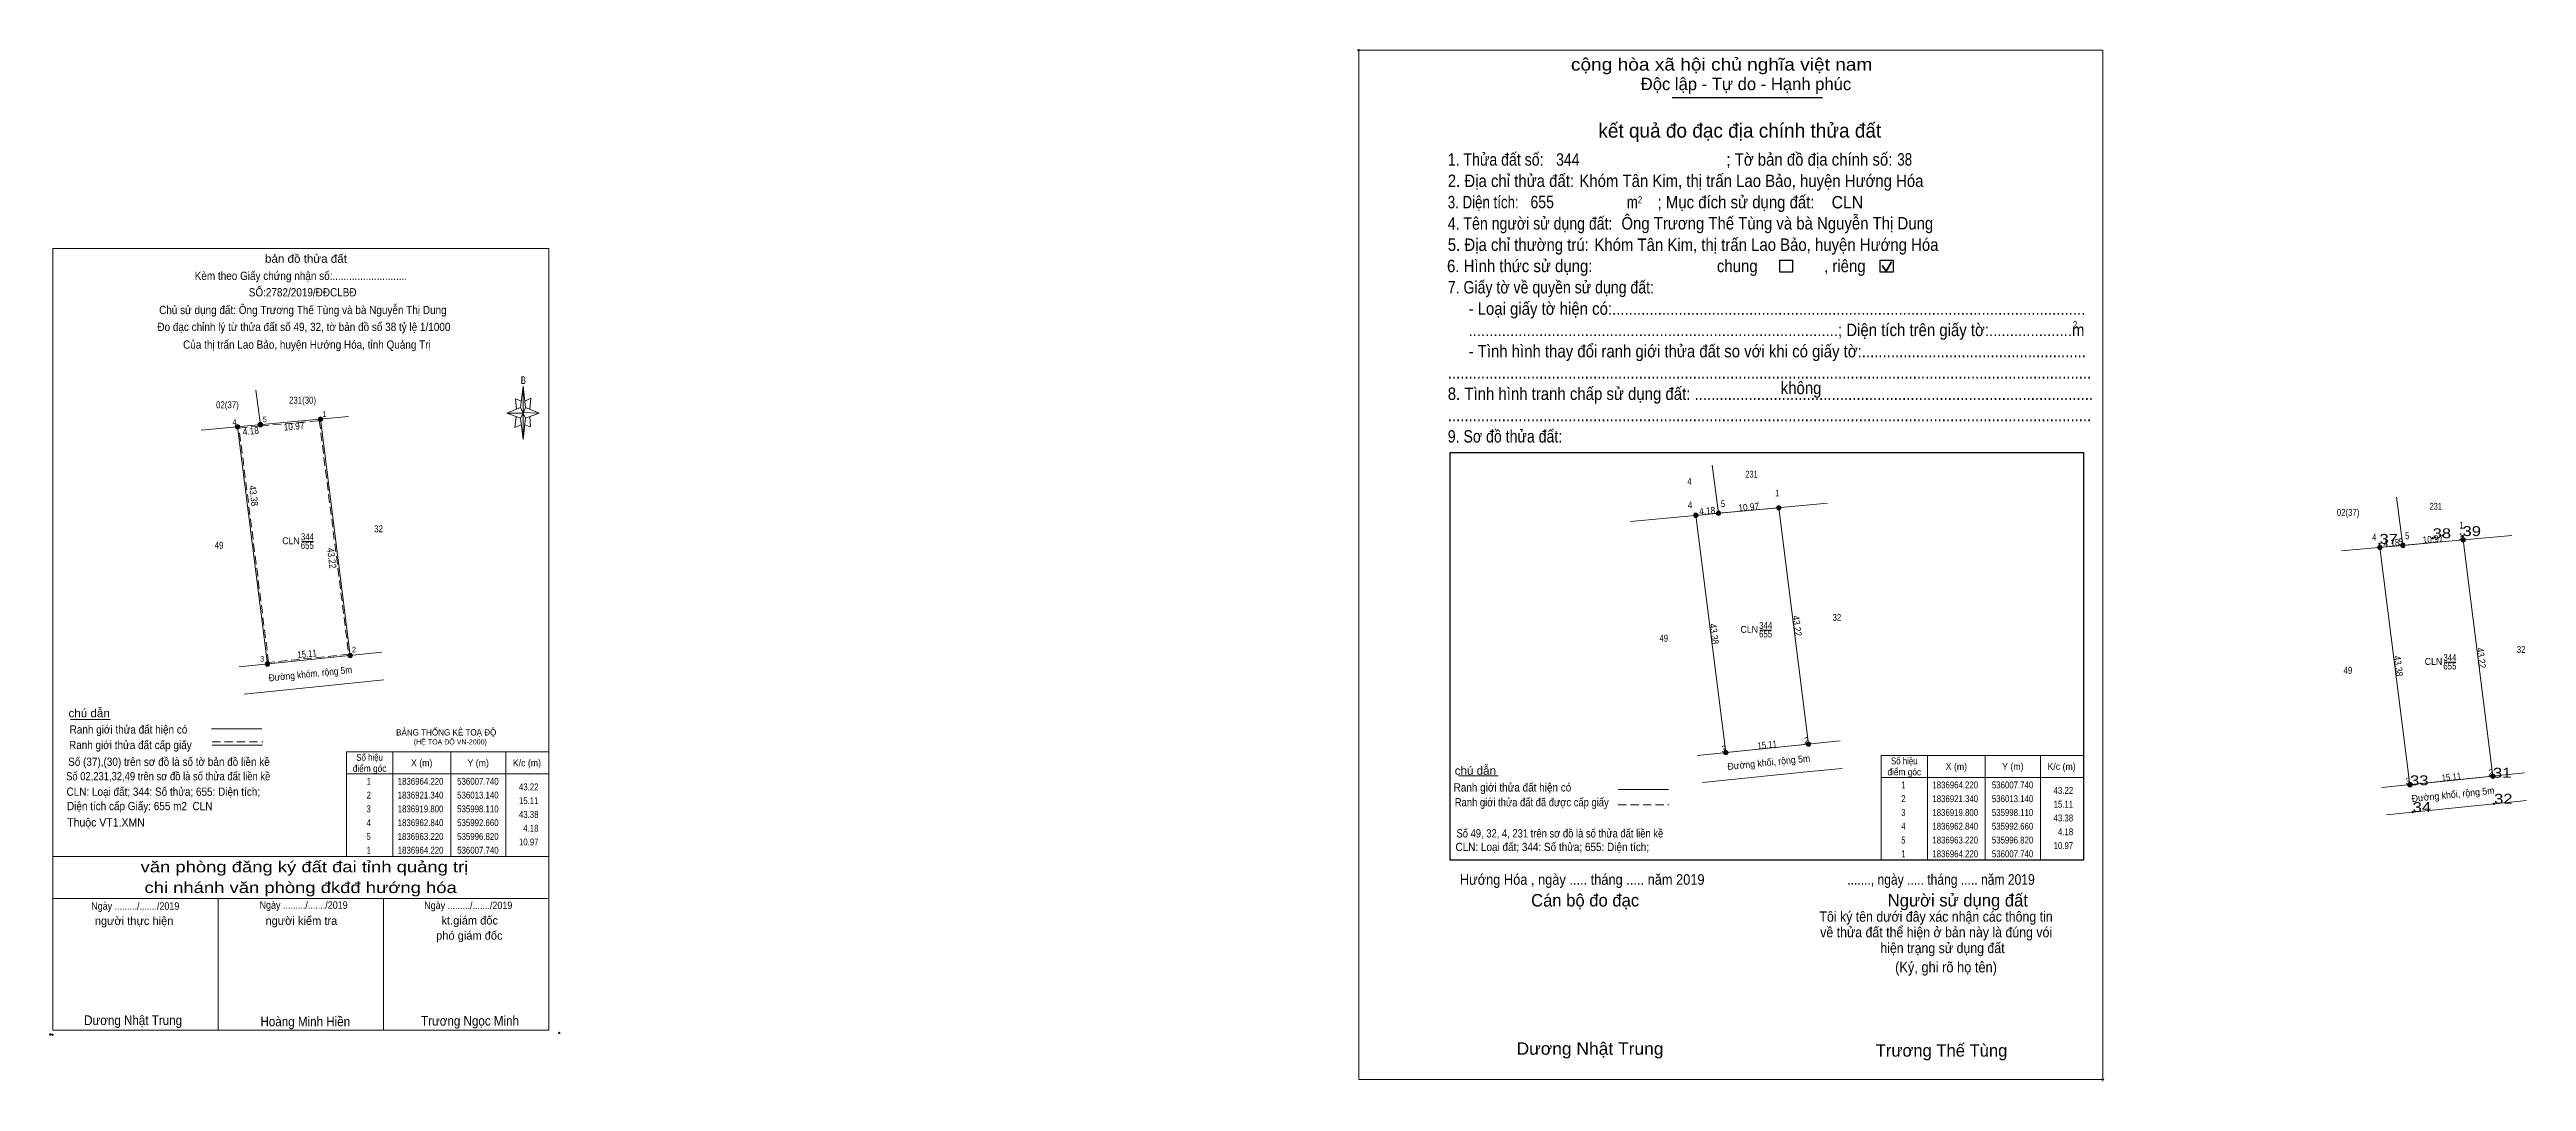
# Model space of a CAD drawing. Header units: metres. Extents: x 535570 to 536019, y 1836866 to 1837053.
import ezdxf
from ezdxf.enums import TextEntityAlignment as Align

# ---------------------------------------------------------------- set-up
doc = ezdxf.new("R2010")
doc.units = ezdxf.units.M
doc.header["$LTSCALE"] = 0.5
doc.header["$PDMODE"] = 32
doc.header["$PDSIZE"] = 0.25
doc.linetypes.add('MEDIUM_DASHED', pattern=[4.5, 3, -1.5])
for name, color, linetype, lineweight in [('1', 7, 'Continuous', 13), ('10', 7, 'Continuous', 13), ('17', 7, 'Continuous', 13), ('2', 7, 'Continuous', 25), ('36', 7, 'Continuous', 13), ('5', 7, 'Continuous', 13), ('6', 7, 'Continuous', 13), ('63', 7, 'Continuous', 13)]:
    doc.layers.add(name, color=color, linetype=linetype, lineweight=lineweight)
doc.layers.add('12', color=7, linetype='Continuous')
doc.layers.add('7', color=7, linetype='Continuous')

msp = doc.modelspace()

# ---------------------------------------------------------------- hatches: boundary and pattern name
at = {"layer": '63'}
for points in [[(535604.25, 1836984.73, 1), (535603.45, 1836984.73, 1)], [(535608.41, 1836985.11, 1), (535607.61, 1836985.11, 1)], [(535619.33, 1836986.11, 1), (535618.53, 1836986.11, 1)], [(535873.05, 1836969.04, 1), (535872.25, 1836969.04, 1)], [(535883.97, 1836970.04, 1), (535883.17, 1836970.04, 1)], [(535868.89, 1836968.66, 1), (535868.09, 1836968.66, 1)], [(535993.06, 1836962.84, 1), (535992.26, 1836962.84, 1)], [(535997.22, 1836963.22, 1), (535996.42, 1836963.22, 1)], [(536008.14, 1836964.22, 1), (536007.34, 1836964.22, 1)], [(535624.73, 1836943.23, 1), (535623.93, 1836943.23, 1)], [(535609.7, 1836941.69, 1), (535608.9, 1836941.69, 1)], [(535874.34, 1836925.62, 1), (535873.54, 1836925.62, 1)], [(535889.37, 1836927.16, 1), (535888.57, 1836927.16, 1)], [(535998.51, 1836919.8, 1), (535997.71, 1836919.8, 1)], [(536013.54, 1836921.34, 1), (536012.74, 1836921.34, 1)]]:
    msp.add_hatch(color=256, dxfattribs=at).paths.add_polyline_path(points)

# ---------------------------------------------------------------- linework, layer by layer
at = {"layer": '1', "linetype": 'MEDIUM_DASHED'}
msp.add_lwpolyline([(535618.71, 1836985.84), (535624.05, 1836943.45), (535609.52, 1836941.96), (535604.13, 1836984.5), (535608.03, 1836984.86)], close=True, dxfattribs=at)
at = {"layer": '1'}
for points in [[(535883.57, 1836970.04), (535888.97, 1836927.16), (535873.94, 1836925.62), (535868.49, 1836968.66), (535872.65, 1836969.04)], [(536007.74, 1836964.22), (536013.14, 1836921.34), (535998.11, 1836919.8), (535992.66, 1836962.84), (535996.82, 1836963.22)]]:
    msp.add_lwpolyline(points, close=True, dxfattribs=at)
at = {"layer": '10'}
for p, q in [((535609.3, 1836941.69), (535603.85, 1836984.73)), ((535618.93, 1836986.11), (535624.33, 1836943.23)), ((535883.57, 1836970.04), (535888.97, 1836927.16)), ((535873.94, 1836925.62), (535868.49, 1836968.66)), ((535998.11, 1836919.8), (535992.66, 1836962.84)), ((536007.74, 1836964.22), (536013.14, 1836921.34)), ((535604.17, 1836941.17), (535630.07, 1836943.81)), ((535868.81, 1836925.1), (535894.71, 1836927.74)), ((535992.98, 1836919.28), (536018.88, 1836921.92))]:
    msp.add_line(p, q, dxfattribs=at)
for points in [[(535605.07, 1836936.24), (535624.57, 1836938.23), (535630.44, 1836938.8)], [(535869.71, 1836920.17), (535889.21, 1836922.16), (535895.08, 1836922.73)], [(535993.88, 1836914.35), (536013.38, 1836916.34), (536019.25, 1836916.91)]]:
    msp.add_lwpolyline(points, dxfattribs=at)
at = {"layer": '17'}
for p, q in [((535573.53, 1836931.65), (535580.77, 1836931.65)), ((535825.42, 1836921.39), (535832.66, 1836921.39))]:
    msp.add_line(p, q, dxfattribs=at)
at = {"layer": '2'}
for p, q in [((535864.22, 1837044.48), (535891.52, 1837044.48)), ((535823.91, 1836980.09), (535938.84, 1836980.09)), ((535938.84, 1836980.09), (535938.84, 1836906.1))]:
    msp.add_line(p, q, dxfattribs=at)
at = {"layer": '2', "lineweight": 35}
for p, q in [((535903.06, 1837012.96), (535904, 1837014.63)), ((535902.3, 1837013.96), (535903.06, 1837012.96))]:
    msp.add_line(p, q, dxfattribs=at)
at = {"layer": '2', "lineweight": 13}
msp.add_lwpolyline([(535807.35, 1837053.04), (535942.36, 1837053.04), (535942.36, 1836866.31), (535807.35, 1836866.31)], close=True, dxfattribs=at)
at = {"layer": '2'}
for points in [[(535883.75, 1837014.96), (535886.07, 1837014.96), (535886.07, 1837012.79), (535883.75, 1837012.79)], [(535901.99, 1837014.96), (535904.31, 1837014.96), (535904.31, 1837012.79), (535901.99, 1837012.79)]]:
    msp.add_lwpolyline(points, close=True, dxfattribs=at)
msp.add_lwpolyline([(535938.84, 1836906.1), (535823.91, 1836906.1), (535823.91, 1836980.09)], dxfattribs=at)
for p in [(535807.35, 1837053.04), (535942.36, 1836866.31)]:
    msp.add_point(p, dxfattribs=at)
at = {"layer": '36'}
for p, q in [((535608.01, 1836985.11), (535607.17, 1836991.37)), ((535597.27, 1836984.12), (535624.02, 1836986.57)), ((535872.65, 1836969.04), (535871.48, 1836977.78)), ((535856.63, 1836967.57), (535892.43, 1836970.85)), ((535996.82, 1836963.22), (535995.65, 1836971.96)), ((535985.67, 1836962.2), (536016.6, 1836965.03))]:
    msp.add_line(p, q, dxfattribs=at)
at = {"layer": '5'}
for p, q in [((535655.22, 1836988.2), (535655.72, 1836992.1)), ((535655.22, 1836986.3), (535652.72, 1836987.2)), ((535656.12, 1836988.2), (535658.62, 1836987.2)), ((535656.12, 1836986.3), (535655.72, 1836982.4)), ((535657.02, 1836984.7), (535656.02, 1836985.1)), ((535656.92, 1836986.6), (535657.02, 1836984.7)), ((535570.35, 1836906.76), (535660.35, 1836906.76)), ((535570.35, 1836899.16), (535660.15, 1836899.16)), ((535570.35, 1836899.16), (535660.15, 1836899.16)), ((535570.35, 1836899.16), (535660.15, 1836899.16)), ((535600.35, 1836875.26), (535600.35, 1836899.16)), ((535630.35, 1836875.26), (535630.35, 1836899.16))]:
    msp.add_line(p, q, dxfattribs=at)
for points in [[(535570.35, 1837017.06), (535660.35, 1837017.06), (535660.35, 1836875.26), (535570.35, 1836875.26)], [(535655.72, 1836992.1), (535656.12, 1836988.2), (535655.72, 1836987.2)], [(535655.72, 1836987.2), (535652.72, 1836987.2), (535655.22, 1836988.2), (535656.12, 1836986.3), (535658.62, 1836987.2), (535655.72, 1836987.3)], [(535655.72, 1836987.2), (535655.72, 1836982.4), (535655.22, 1836986.3)]]:
    msp.add_lwpolyline(points, close=True, dxfattribs=at)
for points in [[(535655.72, 1836987.2), (535655.22, 1836988.2), (535652.72, 1836987.2)], [(535655.42, 1836989.4), (535654.32, 1836989.8), (535654.52, 1836987.9)], [(535655.72, 1836987.2), (535656.12, 1836986.3), (535658.62, 1836987.2)], [(535656.02, 1836989.4), (535657.12, 1836989.9), (535656.92, 1836987.9)], [(535654.42, 1836986.6), (535654.22, 1836984.6), (535655.32, 1836985.1)], [(535660.35, 1836875.26), (535570.35, 1836875.26), (535570.35, 1836899.16)]]:
    msp.add_lwpolyline(points, dxfattribs=at)
for p in [(535569.88, 1836874.49), (535570.28, 1836874.42)]:
    msp.add_point(p, dxfattribs=at)
at = {"layer": '6'}
for p, q in [((535599.13, 1836929.91), (535608.27, 1836929.91)), ((535599.27, 1836926.98), (535608.41, 1836926.98)), ((535854.44, 1836918.93), (535863.58, 1836918.93))]:
    msp.add_line(p, q, dxfattribs=at)
at = {"layer": '6', "linetype": 'MEDIUM_DASHED'}
for p, q in [((535599.27, 1836927.6), (535608.47, 1836927.6)), ((535854.43, 1836916.12), (535863.63, 1836916.12))]:
    msp.add_line(p, q, dxfattribs=at)
at = {"layer": '6'}
msp.add_point((535662.25, 1836874.76), dxfattribs=at)
at = {"layer": '63'}
for p, q in [((535615.51, 1836963.92), (535617.63, 1836963.92)), ((535880.15, 1836947.85), (535882.27, 1836947.85)), ((536004.32, 1836942.03), (536006.44, 1836942.03)), ((535632.05, 1836925.76), (535632.05, 1836906.76)), ((535642.55, 1836925.76), (535642.55, 1836906.76)), ((535652.55, 1836925.76), (535652.55, 1836906.76)), ((535910.54, 1836925.1), (535910.54, 1836906.1)), ((535921.04, 1836925.1), (535921.04, 1836906.1)), ((535931.04, 1836925.1), (535931.04, 1836906.1)), ((535623.65, 1836921.76), (535660.35, 1836921.76)), ((535902.14, 1836921.1), (535938.84, 1836921.1))]:
    msp.add_line(p, q, dxfattribs=at)
for points in [[(535623.65, 1836925.76), (535660.35, 1836925.76), (535660.35, 1836906.76), (535623.65, 1836906.76)], [(535902.14, 1836925.1), (535938.84, 1836925.1), (535938.84, 1836906.1), (535902.14, 1836906.1)]]:
    msp.add_lwpolyline(points, close=True, dxfattribs=at)
for centre in [(535603.85, 1836984.73), (535608.01, 1836985.11), (535618.93, 1836986.11), (535872.65, 1836969.04), (535883.57, 1836970.04), (535868.49, 1836968.66), (535992.66, 1836962.84), (535996.82, 1836963.22), (536007.74, 1836964.22), (535624.33, 1836943.23), (535609.3, 1836941.69), (535873.94, 1836925.62), (535888.97, 1836927.16), (535998.11, 1836919.8), (536013.14, 1836921.34)]:
    msp.add_circle(centre, 0.4, dxfattribs=at)
at = {"layer": '7'}
for p in [(536007.65, 1836964.9), (535992.58, 1836963.49), (536002.22, 1836964.51), (535998.12, 1836919.69), (536013.17, 1836921.06), (536013.38, 1836916.34), (535998.59, 1836914.83)]:
    msp.add_point(p, dxfattribs=at)

# ---------------------------------------------------------------- texts
at = {"layer": '1'}
for s, width, p in [('344', 0.85, (535616.55, 1836964.14)), ('CLN', 0.95, (535613.565, 1836963.42)), ('655', 0.85, (535616.535, 1836962.59)), ('CLN', 0.95, (535878.205, 1836947.35)), ('344', 0.85, (535881.19, 1836948.07)), ('655', 0.85, (535881.175, 1836946.52)), ('CLN', 0.95, (536002.375, 1836941.53)), ('344', 0.85, (536005.36, 1836942.25)), ('655', 0.85, (536005.345, 1836940.7))]:
    msp.add_text(s, height=1.25, dxfattribs=dict(at, width=width)).set_placement(p, align=Align.CENTER)
for s, height, width, p in [('BẢNG THỐNG KÊ TOẠ ĐỘ ', 1.15, 0.95, (535632.65, 1836928.72)), ('(HỆ TOẠ ĐỘ VN-2000)', 0.93, 0.9, (535635.85, 1836927.1))]:
    msp.add_text(s, height=height, dxfattribs=dict(at, width=width)).set_placement(p)
at = {"layer": '12', "width": 1.25}
for s, p in [('37', (535992.58, 1836963.49)), ('38', (536002.22, 1836964.51)), ('39', (536007.65, 1836964.9)), ('33', (535998.12, 1836919.69)), ('31', (536013.17, 1836921.06)), ('34', (535998.59, 1836914.83)), ('32', (536013.38, 1836916.34))]:
    msp.add_text(s, height=1.8, dxfattribs=at).set_placement(p)
at = {"layer": '2'}
for s, height, width, p in [('cộng hòa xã hội chủ nghĩa việt nam', 2.253, 1.15, (535845.85, 1837049.35)), ('1. Thửa đất số:', 2.253, 0.85, (535823.5, 1837032.1)), ('344', 2.25, 0.85, (535843.15, 1837032.1)), ('; Tờ bản đồ địa chính số:', 2.253, 0.9, (535874.06, 1837032.1)), ('38', 2.25, 0.8, (535905.08, 1837032.12)), ('2. Địa chỉ thửa đất:', 2.253, 0.9, (535823.5, 1837028.23)), ('Khóm Tân Kim, thị trấn Lao Bảo, huyện Hướng Hóa', 2.25, 0.9, (535847.38, 1837028.23)), ('3. Diện tích:', 2.253, 0.8, (535823.5, 1837024.36)), ('655', 2.25, 0.85, (535838.5, 1837024.38)), ('Ông Trương Thế Tùng và bà Nguyễn Thị Dung', 2.25, 0.9, (535855.01, 1837020.52)), ('m', 2.253, 0.8, (535855.98, 1837024.36)), ('2', 1.288, 0.8, (535858, 1837025.27)), ('; Mục đích sử dụng đất:', 2.253, 0.9, (535861.56, 1837024.36)), ('CLN', 2.25, 0.95, (535893.16, 1837024.35)), ('4. Tên người sử dụng đất:', 2.253, 0.85, (535823.5, 1837020.5)), ('5. Địa chỉ thường trú:', 2.253, 0.9, (535823.5, 1837016.64)), ('Khóm Tân Kim, thị trấn Lao Bảo, huyện Hướng Hóa', 2.25, 0.9, (535850.1, 1837016.64)), ('6. Hình thức sử dụng:', 2.253, 0.9, (535823.36, 1837012.78)), ('chung                , riêng', 2.253, 0.9, (535872.34, 1837012.78)), ('7. Giấy tờ về quyền sử dụng đất:', 2.253, 0.85, (535823.5, 1837008.92)), ('     - Loại giấy tờ hiện có:..................................................................................................................', 2.253, 0.9, (535823.5, 1837005.05)), ('     .........................................................................................; Diện tích trên giấy tờ:....................m', 2.253, 0.9, (535823.5, 1837001.18)), ('2', 1.288, 0.8, (535936.95, 1837002.6)), ('     - Tình hình thay đổi ranh giới thửa đất so với khi có giấy tờ:......................................................', 2.253, 0.9, (535823.5, 1836997.32)), ('8. Tình hình tranh chấp sử dụng đất: ................................................................................................', 2.253, 0.9, (535823.5, 1836989.6)), ('...........................................................................................................................................................', 2.253, 0.9, (535823.5, 1836993.46)), ('không', 2.254, 0.9, (535883.92, 1836990.66)), ('9. Sơ đồ thửa đất:', 2.253, 0.85, (535823.5, 1836981.87)), ('...........................................................................................................................................................', 2.253, 0.9, (535823.5, 1836985.74)), ('Hướng Hóa , ngày ..... tháng ..... năm 2019', 1.93, 0.9, (535825.7, 1836901.64)), ('......., ngày ..... tháng ..... năm 2019', 1.93, 0.85, (535896, 1836901.64)), ('(Ký, ghi rõ họ tên)', 1.932, 0.9, (535904.68, 1836885.74)), ('Dương Nhật Trung', 2.25, 1.05, (535835.98, 1836870.8))]:
    msp.add_text(s, height=height, dxfattribs=dict(at, width=width)).set_placement(p)
for s, height, p in [('Độc lập - Tự do - Hạnh phúc', 2.253, (535858.52, 1837045.8)), ('Cán bộ đo đạc', 2.254, (535838.62, 1836897.7)), ('Người sử dụng đất', 2.253, (535903.34, 1836897.7)), ('Trương Thế Tùng', 2.25, (535901.16, 1836870.46))]:
    msp.add_text(s, height=height, dxfattribs=at).set_placement(p)
for s, height, p in [('kết quả đo đạc địa chính thửa đất', 2.576, (535876.495, 1837037.18)), ('.', 0.644, (535942.3486, 1836865.96))]:
    msp.add_text(s, height=height, dxfattribs=at).set_placement(p, align=Align.CENTER)
at = {"layer": '2', "width": 0.9}
for s, p in [('Tôi ký tên dưới đây xác nhận các thông tin', (535912.11, 1836894.94)), ('về thửa đất thể hiện ở bản này là đúng vói', (535912.13, 1836892.1)), ('hiện trạng sử dụng đất', (535913.27, 1836889.24))]:
    msp.add_text(s, height=1.862, dxfattribs=at).set_placement(p, align=Align.CENTER)
at = {"layer": '5'}
for s, height, width, p in [('bản đồ thửa đất', 1.5, 1.05, (535616.29, 1837014.48)), ('Kèm theo Giấy chứng nhận số:...........................', 1.5, 0.9, (535615.37, 1837011.37)), ('SỐ:2782/2019/ĐĐCLBĐ', 1.5, 0.9, (535615.69, 1837008.38)), ('Chủ sử dụng đất: Ông Trương Thế Tùng và bà Nguyễn Thị Dung', 1.5, 0.9, (535615.725, 1837005.17)), ('Đo đạc chỉnh lý từ thửa đất số 49, 32, tờ bản đồ số 38 tỷ lệ 1/1000 ', 1.5, 0.9, (535616.165, 1837002.1)), ('Của thị trấn Lao Bảo, huyện Hướng Hóa, tỉnh Quảng Trị', 1.5, 0.9, (535616.465, 1836998.89)), ('B', 1.378, 0.75, (535655.75, 1836992.5)), ('văn phòng đăng ký đất đai tỉnh quảng trị', 2, 1.25, (535616.015, 1836903.9)), ('chi nhánh văn phòng đkđđ hướng hóa', 2, 1.25, (535615.325, 1836900.14)), ('Ngày ........./......./2019', 1.35, 0.9, (535585.315, 1836897.11)), ('Ngày ........./......./2019', 1.35, 0.9, (535615.865, 1836897.28)), ('Ngày ........./......./2019', 1.35, 0.9, (535645.745, 1836897.23)), ('Dương Nhật Trung', 1.75, 0.9, (535584.92, 1836876.19)), ('Hoàng Minh Hiền', 1.75, 0.9, (535616.17, 1836875.96)), ('Trương Ngọc Minh', 1.75, 0.9, (535646.065, 1836876.09))]:
    msp.add_text(s, height=height, dxfattribs=dict(at, width=width)).set_placement(p, align=Align.CENTER)
for s, p in [('người thực hiện', (535585.1, 1836894.35)), ('người kiểm tra', (535615.455, 1836894.37)), ('phó giám đốc', (535645.94, 1836891.68)), ('kt.giám đốc', (535646.005, 1836894.43))]:
    msp.add_text(s, height=1.5, dxfattribs=at).set_placement(p, align=Align.CENTER)
at = {"layer": '6'}
for s, width, p in [('chú dẫn', 1.05, (535573.2, 1836932.03)), ('Ranh giới thửa đất hiện có ', 0.9, (535573.4, 1836929.07)), ('Số (37),(30) trên sơ đồ là số tờ bản đồ liền kề', 0.9, (535573.13, 1836923.21)), ('Ranh giới thửa đất cấp giấy', 0.9, (535573.29, 1836926.25)), ('Số 02,231,32,49 trên sơ đồ là số thửa đất liền kề', 0.85, (535572.77, 1836920.59)), ('Ranh giới thửa đất hiện có ', 0.9, (535824.55, 1836918.56)), ('chú dẫn', 1.05, (535824.76, 1836921.6)), ('CLN: Loại đất; 344: Số thửa; 655: Diện tích;', 0.9, (535572.84, 1836917.78)), ('Diện tích cấp Giấy: 655 m2  CLN', 0.9, (535572.92, 1836915.17)), ('Ranh giới thửa đất đã được cấp giấy', 0.85, (535824.78, 1836915.86)), ('Thuộc VT1.XMN', 0.95, (535572.96, 1836912.21)), ('Số 49, 32, 4, 231 trên sơ đồ là số thửa đất liền kề', 0.85, (535825.08, 1836910.22)), ('CLN: Loại đất; 344: Số thửa; 655: Diện tích;', 0.9, (535824.9, 1836907.76))]:
    msp.add_text(s, height=1.5, dxfattribs=dict(at, width=width)).set_placement(p)
at = {"layer": '63'}
for s, height, width, p in [('02(37)', 1.25, 0.85, (535604.09, 1836988.09)), ('231(30)', 1.25, 0.85, (535618.12, 1836988.93)), (' 1', 1, 0.9, (535620, 1836986.53)), (' 4', 1, 0.95, (535603.69, 1836985.07)), (' 5', 1, 0.9, (535609.19, 1836985.55)), (' 4', 1.25, 0.85, (535867.76, 1836974.2)), ('231', 1.25, 0.8, (535879.73, 1836975.5)), (' 4', 1.25, 0.85, (535867.86, 1836969.91)), (' 5', 1.25, 0.8, (535873.81, 1836970.15)), (' 1', 1.25, 0.75, (535883.68, 1836972.09)), ('02(37)', 1.25, 0.85, (535988.94, 1836968.58)), ('231', 1.25, 0.8, (536003.9, 1836969.68)), ('32', 1.25, 0.85, (535630.26, 1836965.6)), (' 4', 1.25, 0.85, (535992.03, 1836964.09)), (' 5', 1.25, 0.8, (535997.98, 1836964.33)), (' 1', 1.25, 0.75, (536007.74, 1836964.22)), (' 1', 1.25, 0.75, (536007.85, 1836966.27)), ('49', 1.25, 0.85, (535601.31, 1836962.61)), (' 5', 1.25, 0.8, (535996.82, 1836963.22)), ('49', 1.25, 0.85, (535863.47, 1836945.74)), ('32', 1.25, 0.85, (535894.9, 1836949.53)), (' 3', 1, 0.95, (535608.71, 1836942.13)), (' 2', 1, 0.9, (535625.37, 1836943.81)), ('32', 1.25, 0.85, (536019.07, 1836943.71)), ('49', 1.25, 0.85, (535987.64, 1836939.92)), (' 3', 1.25, 0.8, (535873.94, 1836925.62)), (' 2', 1.25, 0.85, (535888.97, 1836927.16)), ('43.22', 1.25, 0.85, (535658.49, 1836918.78)), (' 3', 1.25, 0.8, (535998.11, 1836919.8)), (' 2', 1.25, 0.85, (536013.14, 1836921.34)), ('15.11', 1.25, 0.85, (535658.49, 1836916.28)), ('43.22', 1.25, 0.85, (535936.99, 1836918.13)), ('15.11', 1.25, 0.85, (535936.99, 1836915.63)), ('43.38', 1.25, 0.85, (535658.49, 1836913.78)), ('4.18', 1.25, 0.85, (535658.49, 1836911.28)), ('43.38', 1.25, 0.85, (535936.99, 1836913.13)), ('4.18', 1.25, 0.85, (535936.99, 1836910.63)), ('10.97', 1.25, 0.85, (535658.49, 1836908.78)), ('10.97', 1.25, 0.85, (535936.99, 1836908.13))]:
    msp.add_text(s, height=height, dxfattribs=dict(at, width=width)).set_placement(p, align=Align.RIGHT)
for s, rotation, width, p in [('4.18', 5.219, 0.9, (535606.3331, 1836983.3309)), ('10.97', 5.232, 0.9, (535614.173, 1836984.1888)), ('43.38', 277.217, 0.9, (535606.1751, 1836972.1435)), ('4.18', 5.219, 0.9, (535870.6331, 1836968.8509)), ('10.97', 5.232, 0.9, (535878.173, 1836969.5488)), ('10.97', 5.232, 0.9, (536002.338, 1836963.7283)), ('43.22', 277.178, 0.9, (535620.3457, 1836960.8181)), ('4.18', 5.219, 0.9, (535994.8031, 1836963.0309)), ('43.38', 277.217, 0.9, (535871.2251, 1836947.0635)), ('43.22', 277.178, 0.9, (535886.2757, 1836948.5281)), ('15.11', 5.85, 0.85, (535616.5513, 1836942.9046)), ('43.38', 277.217, 0.9, (535995.3951, 1836941.2435)), ('43.22', 277.178, 0.9, (536010.4464, 1836942.7031)), ('Đường khóm, rộng 5m', 5.827, 0.9, (535617.1565, 1836939.301)), ('Đường khối, rộng 5m', 5.827, 0.95, (535881.8165, 1836923.2301)), ('15.11', 5.85, 0.85, (535881.5213, 1836926.3946)), ('15.11', 5.85, 0.85, (536005.6913, 1836920.5746)), ('Đường khối, rộng 5m', 5.827, 0.95, (536005.9865, 1836917.4101))]:
    msp.add_text(s, height=1.25, rotation=rotation, dxfattribs=dict(at, width=width)).set_placement(p, align=Align.CENTER)
for s, width, p in [('Số hiệu', 0.85, (535627.84, 1836924.13)), ('X (m)', 0.95, (535637.29, 1836923.13)), ('Y (m)', 0.95, (535647.545, 1836923.13)), ('K/c (m)', 0.95, (535656.385, 1836923.13)), ('Số hiệu', 0.85, (535906.34, 1836923.48)), ('điểm góc', 0.9, (535627.84, 1836922.13)), (' 1', 0.75, (535627.49, 1836919.78)), ('1836964.220', 0.85, (535637.09, 1836919.78)), ('536007.740', 0.85, (535647.49, 1836919.78)), ('điểm góc', 0.9, (535906.34, 1836921.48)), (' 1', 0.75, (535905.99, 1836919.13)), ('1836964.220', 0.85, (535915.59, 1836919.13)), ('X (m)', 0.95, (535915.79, 1836922.48)), ('536007.740', 0.85, (535925.99, 1836919.13)), ('Y (m)', 0.95, (535926.045, 1836922.48)), ('K/c (m)', 0.95, (535934.885, 1836922.48)), (' 3', 0.8, (535627.485, 1836914.78)), (' 2', 0.85, (535627.495, 1836917.28)), ('1836921.340', 0.85, (535637.09, 1836917.28)), ('1836919.800', 0.85, (535637.09, 1836914.78)), ('536013.140', 0.85, (535647.49, 1836917.28)), ('535998.110', 0.85, (535647.49, 1836914.78)), (' 3', 0.8, (535905.985, 1836914.13)), (' 2', 0.85, (535905.995, 1836916.63)), ('1836921.340', 0.85, (535915.59, 1836916.63)), ('1836919.800', 0.85, (535915.59, 1836914.13)), ('536013.140', 0.85, (535925.99, 1836916.63)), ('535998.110', 0.85, (535925.99, 1836914.13)), (' 4', 0.85, (535627.49, 1836912.28)), (' 5', 0.8, (535627.495, 1836909.78)), ('1836962.840', 0.85, (535637.09, 1836912.28)), ('1836963.220', 0.85, (535637.09, 1836909.78)), ('535992.660', 0.85, (535647.49, 1836912.28)), ('535996.820', 0.85, (535647.49, 1836909.78)), (' 4', 0.85, (535905.99, 1836911.63)), ('1836962.840', 0.85, (535915.59, 1836911.63)), ('535992.660', 0.85, (535925.99, 1836911.63)), (' 1', 0.75, (535627.49, 1836907.28)), ('1836964.220', 0.85, (535637.09, 1836907.28)), ('536007.740', 0.85, (535647.49, 1836907.28)), (' 5', 0.8, (535905.995, 1836909.13)), (' 1', 0.75, (535905.99, 1836906.63)), ('1836963.220', 0.85, (535915.59, 1836909.13)), ('1836964.220', 0.85, (535915.59, 1836906.63)), ('535996.820', 0.85, (535925.99, 1836909.13)), ('536007.740', 0.85, (535925.99, 1836906.63))]:
    msp.add_text(s, height=1.25, dxfattribs=dict(at, width=width)).set_placement(p, align=Align.CENTER)

doc.saveas('drawing.dxf')
